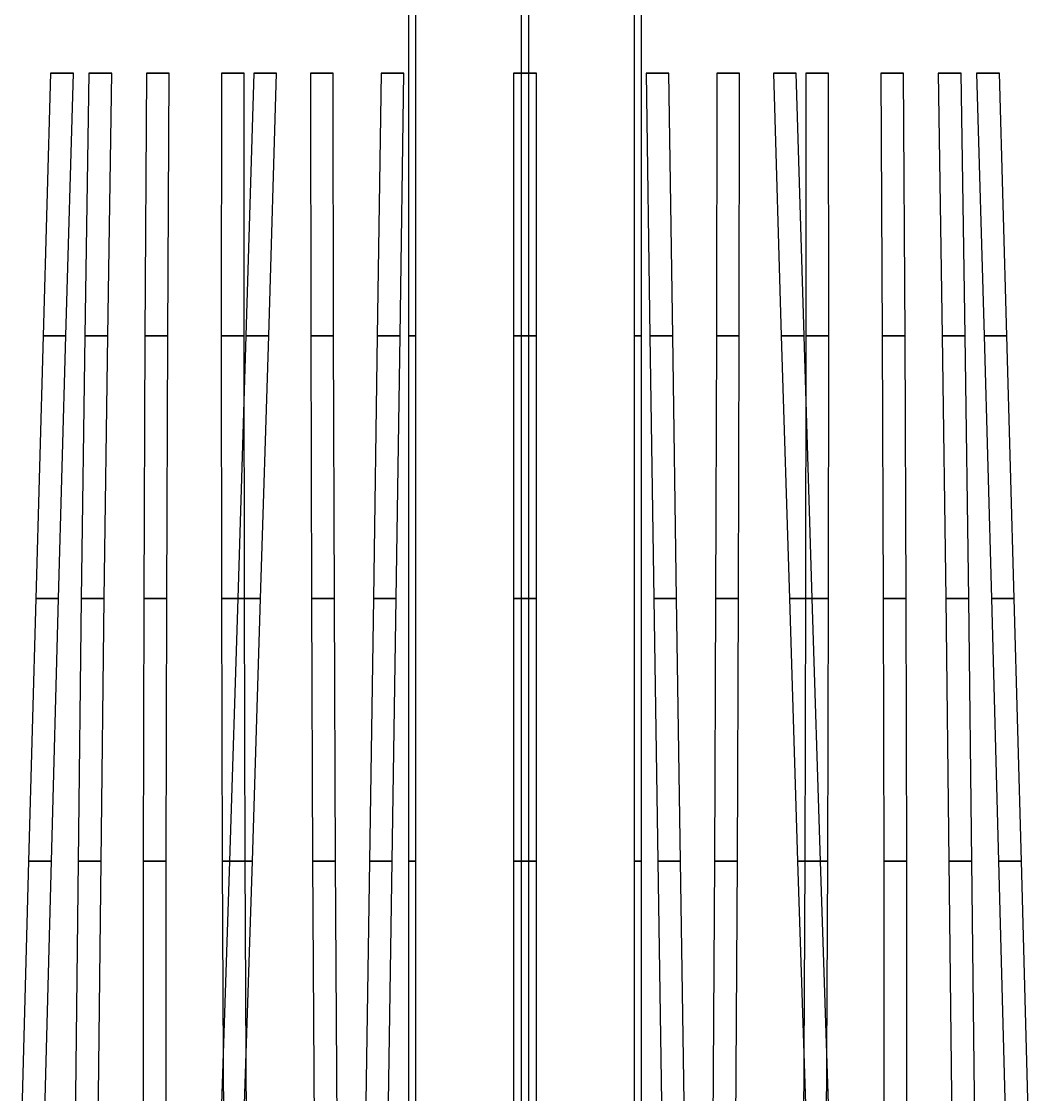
# Model space of a CAD drawing. Header units: millimetres. Extents: x -35150 to 1012618, y -518 to 497000.
# Drawn here: x -23956 to 23956, y 88905 to 139955 of the extents above; entities that cross this region are included whole.
import ezdxf

# ---------------------------------------------------------------- set-up
doc = ezdxf.new("R2010")
doc.units = ezdxf.units.MM
doc.layers.add('D-STR-STRC', color=7, linetype='Continuous', lineweight=25)

msp = doc.modelspace()

# ---------------------------------------------------------------- linework, layer by layer
at = {"layer": 'D-STR-STRC'}
for points in [[(-5547.2, 125000), (-5191.6, 125000), (-5191.6, 150000), (-5547.2, 150000)], [(-5547.2, 125000), (-5191.6, 125000), (-5191.6, 150000), (-5547.2, 150000)], [(-177.8, 125000), (177.8, 125000), (177.8, 150000), (-177.8, 150000)], [(-177.8, 125000), (177.8, 125000), (177.8, 150000), (-177.8, 150000)], [(5191.6, 125000), (5547.2, 125000), (5547.2, 150000), (5191.6, 150000)], [(5191.6, 125000), (5547.2, 125000), (5547.2, 150000), (5191.6, 150000)], [(-22928.3, 125000), (-21842.4, 125000), (-21484.9, 137500), (-22568.5, 137500)], [(-21484.9, 137500), (-21503.4, 137500), (-21557.5, 137500), (-21643.6, 137500), (-21755.8, 137500), (-21886.5, 137500), (-22026.7, 137500), (-22166.9, 137500), (-22297.6, 137500), (-22409.8, 137500), (-22495.9, 137500), (-22550, 137500), (-22568.5, 137500), (-22550, 137500), (-22495.9, 137500), (-22409.8, 137500), (-22297.6, 137500), (-22166.9, 137500), (-22026.7, 137500), (-21886.5, 137500), (-21755.8, 137500), (-21643.6, 137500), (-21557.5, 137500), (-21503.4, 137500)], [(-21516.8, 137500), (-21534.1, 137500), (-21585.1, 137500), (-21666.1, 137500), (-21771.7, 137500), (-21894.7, 137500), (-22026.7, 137500), (-22158.7, 137500), (-22281.6, 137500), (-22387.3, 137500), (-22468.3, 137500), (-22519.2, 137500), (-22536.6, 137500), (-22519.2, 137500), (-22468.3, 137500), (-22387.3, 137500), (-22281.6, 137500), (-22158.7, 137500), (-22026.7, 137500), (-21894.7, 137500), (-21771.7, 137500), (-21666.1, 137500), (-21585.1, 137500), (-21534.1, 137500)], [(-20936.5, 125000), (-19850.6, 125000), (-19661.8, 137500), (-20745.4, 137500)], [(-19661.8, 137500), (-19680.3, 137500), (-19734.4, 137500), (-19820.5, 137500), (-19932.7, 137500), (-20063.4, 137500), (-20203.6, 137500), (-20343.8, 137500), (-20474.5, 137500), (-20586.7, 137500), (-20672.8, 137500), (-20726.9, 137500), (-20745.4, 137500), (-20726.9, 137500), (-20672.8, 137500), (-20586.7, 137500), (-20474.5, 137500), (-20343.8, 137500), (-20203.6, 137500), (-20063.4, 137500), (-19932.7, 137500), (-19820.5, 137500), (-19734.4, 137500), (-19680.3, 137500)], [(-19693.6, 137500), (-19711, 137500), (-19762, 137500), (-19843, 137500), (-19948.6, 137500), (-20071.6, 137500), (-20203.6, 137500), (-20335.6, 137500), (-20458.5, 137500), (-20564.1, 137500), (-20645.2, 137500), (-20696.1, 137500), (-20713.5, 137500), (-20696.1, 137500), (-20645.2, 137500), (-20564.1, 137500), (-20458.5, 137500), (-20335.6, 137500), (-20203.6, 137500), (-20071.6, 137500), (-19948.6, 137500), (-19843, 137500), (-19762, 137500), (-19711, 137500)], [(-18081.3, 125000), (-16995.4, 125000), (-16921.2, 137500), (-18004.8, 137500)], [(-16921.2, 137500), (-16939.7, 137500), (-16993.8, 137500), (-17079.9, 137500), (-17192.1, 137500), (-17322.8, 137500), (-17463, 137500), (-17603.2, 137500), (-17733.9, 137500), (-17846.1, 137500), (-17932.2, 137500), (-17986.3, 137500), (-18004.8, 137500), (-17986.3, 137500), (-17932.2, 137500), (-17846.1, 137500), (-17733.9, 137500), (-17603.2, 137500), (-17463, 137500), (-17322.8, 137500), (-17192.1, 137500), (-17079.9, 137500), (-16993.8, 137500), (-16939.7, 137500)], [(-16953.1, 137500), (-16970.5, 137500), (-17021.4, 137500), (-17102.4, 137500), (-17208.1, 137500), (-17331, 137500), (-17463, 137500), (-17595, 137500), (-17718, 137500), (-17823.6, 137500), (-17904.6, 137500), (-17955.6, 137500), (-17972.9, 137500), (-17955.6, 137500), (-17904.6, 137500), (-17823.6, 137500), (-17718, 137500), (-17595, 137500), (-17463, 137500), (-17331, 137500), (-17208.1, 137500), (-17102.4, 137500), (-17021.4, 137500), (-16970.5, 137500)], [(-14452.1, 125000), (-13366.2, 125000), (-13358.1, 137500), (-14441.7, 137500)], [(-13358.1, 137500), (-13376.6, 137500), (-13430.7, 137500), (-13516.8, 137500), (-13629, 137500), (-13759.7, 137500), (-13899.9, 137500), (-14040.1, 137500), (-14170.8, 137500), (-14283, 137500), (-14369.1, 137500), (-14423.2, 137500), (-14441.7, 137500), (-14423.2, 137500), (-14369.1, 137500), (-14283, 137500), (-14170.8, 137500), (-14040.1, 137500), (-13899.9, 137500), (-13759.7, 137500), (-13629, 137500), (-13516.8, 137500), (-13430.7, 137500), (-13376.6, 137500)], [(-13390, 137500), (-13407.3, 137500), (-13458.3, 137500), (-13539.3, 137500), (-13644.9, 137500), (-13767.9, 137500), (-13899.9, 137500), (-14031.9, 137500), (-14154.9, 137500), (-14260.5, 137500), (-14341.5, 137500), (-14392.4, 137500), (-14409.8, 137500), (-14392.4, 137500), (-14341.5, 137500), (-14260.5, 137500), (-14154.9, 137500), (-14031.9, 137500), (-13899.9, 137500), (-13767.9, 137500), (-13644.9, 137500), (-13539.3, 137500), (-13458.3, 137500), (-13407.3, 137500)], [(-13280.5, 125000), (-12194.6, 125000), (-11819.8, 137500), (-12903.3, 137500)], [(-11819.8, 137500), (-11838.2, 137500), (-11892.3, 137500), (-11978.4, 137500), (-12090.6, 137500), (-12221.3, 137500), (-12361.5, 137500), (-12501.8, 137500), (-12632.4, 137500), (-12744.6, 137500), (-12830.7, 137500), (-12884.9, 137500), (-12903.3, 137500), (-12884.9, 137500), (-12830.7, 137500), (-12744.6, 137500), (-12632.4, 137500), (-12501.8, 137500), (-12361.5, 137500), (-12221.3, 137500), (-12090.6, 137500), (-11978.4, 137500), (-11892.3, 137500), (-11838.2, 137500)], [(-11851.6, 137500), (-11869, 137500), (-11919.9, 137500), (-12001, 137500), (-12106.6, 137500), (-12229.6, 137500), (-12361.5, 137500), (-12493.5, 137500), (-12616.5, 137500), (-12722.1, 137500), (-12803.1, 137500), (-12854.1, 137500), (-12871.5, 137500), (-12854.1, 137500), (-12803.1, 137500), (-12722.1, 137500), (-12616.5, 137500), (-12493.5, 137500), (-12361.5, 137500), (-12229.6, 137500), (-12106.6, 137500), (-12001, 137500), (-11919.9, 137500), (-11869, 137500)], [(-10206.9, 137500), (-10190.8, 125000), (-9104.8, 125000), (-9123.4, 137500)], [(-9123.4, 137500), (-9141.8, 137500), (-9195.9, 137500), (-9282, 137500), (-9394.3, 137500), (-9524.9, 137500), (-9665.1, 137500), (-9805.4, 137500), (-9936, 137500), (-10048.2, 137500), (-10134.3, 137500), (-10188.5, 137500), (-10206.9, 137500), (-10188.5, 137500), (-10134.3, 137500), (-10048.2, 137500), (-9936, 137500), (-9805.4, 137500), (-9665.1, 137500), (-9524.9, 137500), (-9394.3, 137500), (-9282, 137500), (-9195.9, 137500), (-9141.8, 137500)], [(-9155.2, 137500), (-9172.6, 137500), (-9223.5, 137500), (-9304.6, 137500), (-9410.2, 137500), (-9533.2, 137500), (-9665.1, 137500), (-9797.1, 137500), (-9920.1, 137500), (-10025.7, 137500), (-10106.8, 137500), (-10157.7, 137500), (-10175.1, 137500), (-10157.7, 137500), (-10106.8, 137500), (-10025.7, 137500), (-9920.1, 137500), (-9797.1, 137500), (-9665.1, 137500), (-9533.2, 137500), (-9410.2, 137500), (-9304.6, 137500), (-9223.5, 137500), (-9172.6, 137500)], [(-7027.4, 125000), (-5941.5, 125000), (-5761.9, 137500), (-6845.5, 137500)], [(-5761.9, 137500), (-5780.4, 137500), (-5834.5, 137500), (-5920.6, 137500), (-6032.8, 137500), (-6163.5, 137500), (-6303.7, 137500), (-6443.9, 137500), (-6574.6, 137500), (-6686.8, 137500), (-6772.9, 137500), (-6827, 137500), (-6845.5, 137500), (-6827, 137500), (-6772.9, 137500), (-6686.8, 137500), (-6574.6, 137500), (-6443.9, 137500), (-6303.7, 137500), (-6163.5, 137500), (-6032.8, 137500), (-5920.6, 137500), (-5834.5, 137500), (-5780.4, 137500)], [(-5793.8, 137500), (-5811.1, 137500), (-5862.1, 137500), (-5943.1, 137500), (-6048.7, 137500), (-6171.7, 137500), (-6303.7, 137500), (-6435.7, 137500), (-6558.6, 137500), (-6664.3, 137500), (-6745.3, 137500), (-6796.2, 137500), (-6813.6, 137500), (-6796.2, 137500), (-6745.3, 137500), (-6664.3, 137500), (-6558.6, 137500), (-6435.7, 137500), (-6303.7, 137500), (-6171.7, 137500), (-6048.7, 137500), (-5943.1, 137500), (-5862.1, 137500), (-5811.1, 137500)], [(-543, 125000), (543, 125000), (541.8, 137500), (-541.8, 137500)], [(541.8, 137500), (523.3, 137500), (469.2, 137500), (383.1, 137500), (270.9, 137500), (140.2, 137500), (0, 137500), (-140.2, 137500), (-270.9, 137500), (-383.1, 137500), (-469.2, 137500), (-523.3, 137500), (-541.8, 137500), (-523.3, 137500), (-469.2, 137500), (-383.1, 137500), (-270.9, 137500), (-140.2, 137500), (0, 137500), (140.2, 137500), (270.9, 137500), (383.1, 137500), (469.2, 137500), (523.3, 137500)], [(509.9, 137500), (492.6, 137500), (441.6, 137500), (360.6, 137500), (255, 137500), (132, 137500), (0, 137500), (-132, 137500), (-255, 137500), (-360.6, 137500), (-441.6, 137500), (-492.6, 137500), (-509.9, 137500), (-492.6, 137500), (-441.6, 137500), (-360.6, 137500), (-255, 137500), (-132, 137500), (0, 137500), (132, 137500), (255, 137500), (360.6, 137500), (441.6, 137500), (492.6, 137500)], [(5761.9, 137500), (5941.5, 125000), (7027.4, 125000), (6845.5, 137500)], [(6845.5, 137500), (6827, 137500), (6772.9, 137500), (6686.8, 137500), (6574.6, 137500), (6443.9, 137500), (6303.7, 137500), (6163.5, 137500), (6032.8, 137500), (5920.6, 137500), (5834.5, 137500), (5780.4, 137500), (5761.9, 137500), (5780.4, 137500), (5834.5, 137500), (5920.6, 137500), (6032.8, 137500), (6163.5, 137500), (6303.7, 137500), (6443.9, 137500), (6574.6, 137500), (6686.8, 137500), (6772.9, 137500), (6827, 137500)], [(6813.6, 137500), (6796.2, 137500), (6745.3, 137500), (6664.3, 137500), (6558.6, 137500), (6435.7, 137500), (6303.7, 137500), (6171.7, 137500), (6048.7, 137500), (5943.1, 137500), (5862.1, 137500), (5811.1, 137500), (5793.8, 137500), (5811.1, 137500), (5862.1, 137500), (5943.1, 137500), (6048.7, 137500), (6171.7, 137500), (6303.7, 137500), (6435.7, 137500), (6558.6, 137500), (6664.3, 137500), (6745.3, 137500), (6796.2, 137500)], [(9104.8, 125000), (10190.8, 125000), (10206.9, 137500), (9123.4, 137500)], [(10206.9, 137500), (10188.5, 137500), (10134.3, 137500), (10048.2, 137500), (9936, 137500), (9805.4, 137500), (9665.1, 137500), (9524.9, 137500), (9394.3, 137500), (9282, 137500), (9195.9, 137500), (9141.8, 137500), (9123.4, 137500), (9141.8, 137500), (9195.9, 137500), (9282, 137500), (9394.3, 137500), (9524.9, 137500), (9665.1, 137500), (9805.4, 137500), (9936, 137500), (10048.2, 137500), (10134.3, 137500), (10188.5, 137500)], [(10175.1, 137500), (10157.7, 137500), (10106.8, 137500), (10025.7, 137500), (9920.1, 137500), (9797.1, 137500), (9665.1, 137500), (9533.2, 137500), (9410.2, 137500), (9304.6, 137500), (9223.5, 137500), (9172.6, 137500), (9155.2, 137500), (9172.6, 137500), (9223.5, 137500), (9304.6, 137500), (9410.2, 137500), (9533.2, 137500), (9665.1, 137500), (9797.1, 137500), (9920.1, 137500), (10025.7, 137500), (10106.8, 137500), (10157.7, 137500)], [(11819.8, 137500), (12194.6, 125000), (13280.5, 125000), (12903.3, 137500)], [(12903.3, 137500), (12884.9, 137500), (12830.7, 137500), (12744.6, 137500), (12632.4, 137500), (12501.8, 137500), (12361.5, 137500), (12221.3, 137500), (12090.6, 137500), (11978.4, 137500), (11892.3, 137500), (11838.2, 137500), (11819.8, 137500), (11838.2, 137500), (11892.3, 137500), (11978.4, 137500), (12090.6, 137500), (12221.3, 137500), (12361.5, 137500), (12501.8, 137500), (12632.4, 137500), (12744.6, 137500), (12830.7, 137500), (12884.9, 137500)], [(12871.5, 137500), (12854.1, 137500), (12803.1, 137500), (12722.1, 137500), (12616.5, 137500), (12493.5, 137500), (12361.5, 137500), (12229.6, 137500), (12106.6, 137500), (12001, 137500), (11919.9, 137500), (11869, 137500), (11851.6, 137500), (11869, 137500), (11919.9, 137500), (12001, 137500), (12106.6, 137500), (12229.6, 137500), (12361.5, 137500), (12493.5, 137500), (12616.5, 137500), (12722.1, 137500), (12803.1, 137500), (12854.1, 137500)], [(13358.1, 137500), (13366.2, 125000), (14452.1, 125000), (14441.7, 137500)], [(14441.7, 137500), (14423.2, 137500), (14369.1, 137500), (14283, 137500), (14170.8, 137500), (14040.1, 137500), (13899.9, 137500), (13759.7, 137500), (13629, 137500), (13516.8, 137500), (13430.7, 137500), (13376.6, 137500), (13358.1, 137500), (13376.6, 137500), (13430.7, 137500), (13516.8, 137500), (13629, 137500), (13759.7, 137500), (13899.9, 137500), (14040.1, 137500), (14170.8, 137500), (14283, 137500), (14369.1, 137500), (14423.2, 137500)], [(14409.8, 137500), (14392.4, 137500), (14341.5, 137500), (14260.5, 137500), (14154.9, 137500), (14031.9, 137500), (13899.9, 137500), (13767.9, 137500), (13644.9, 137500), (13539.3, 137500), (13458.3, 137500), (13407.3, 137500), (13390, 137500), (13407.3, 137500), (13458.3, 137500), (13539.3, 137500), (13644.9, 137500), (13767.9, 137500), (13899.9, 137500), (14031.9, 137500), (14154.9, 137500), (14260.5, 137500), (14341.5, 137500), (14392.4, 137500)], [(16921.2, 137500), (16995.4, 125000), (18081.3, 125000), (18004.8, 137500)], [(18004.8, 137500), (17986.3, 137500), (17932.2, 137500), (17846.1, 137500), (17733.9, 137500), (17603.2, 137500), (17463, 137500), (17322.8, 137500), (17192.1, 137500), (17079.9, 137500), (16993.8, 137500), (16939.7, 137500), (16921.2, 137500), (16939.7, 137500), (16993.8, 137500), (17079.9, 137500), (17192.1, 137500), (17322.8, 137500), (17463, 137500), (17603.2, 137500), (17733.9, 137500), (17846.1, 137500), (17932.2, 137500), (17986.3, 137500)], [(17972.9, 137500), (17955.6, 137500), (17904.6, 137500), (17823.6, 137500), (17718, 137500), (17595, 137500), (17463, 137500), (17331, 137500), (17208.1, 137500), (17102.4, 137500), (17021.4, 137500), (16970.5, 137500), (16953.1, 137500), (16970.5, 137500), (17021.4, 137500), (17102.4, 137500), (17208.1, 137500), (17331, 137500), (17463, 137500), (17595, 137500), (17718, 137500), (17823.6, 137500), (17904.6, 137500), (17955.6, 137500)], [(19661.8, 137500), (19850.6, 125000), (20936.5, 125000), (20745.4, 137500)], [(20745.4, 137500), (20726.9, 137500), (20672.8, 137500), (20586.7, 137500), (20474.5, 137500), (20343.8, 137500), (20203.6, 137500), (20063.4, 137500), (19932.7, 137500), (19820.5, 137500), (19734.4, 137500), (19680.3, 137500), (19661.8, 137500), (19680.3, 137500), (19734.4, 137500), (19820.5, 137500), (19932.7, 137500), (20063.4, 137500), (20203.6, 137500), (20343.8, 137500), (20474.5, 137500), (20586.7, 137500), (20672.8, 137500), (20726.9, 137500)], [(20713.5, 137500), (20696.1, 137500), (20645.2, 137500), (20564.1, 137500), (20458.5, 137500), (20335.6, 137500), (20203.6, 137500), (20071.6, 137500), (19948.6, 137500), (19843, 137500), (19762, 137500), (19711, 137500), (19693.6, 137500), (19711, 137500), (19762, 137500), (19843, 137500), (19948.6, 137500), (20071.6, 137500), (20203.6, 137500), (20335.6, 137500), (20458.5, 137500), (20564.1, 137500), (20645.2, 137500), (20696.1, 137500)], [(21484.9, 137500), (21842.4, 125000), (22928.3, 125000), (22568.5, 137500)], [(22568.5, 137500), (22550, 137500), (22495.9, 137500), (22409.8, 137500), (22297.6, 137500), (22166.9, 137500), (22026.7, 137500), (21886.5, 137500), (21755.8, 137500), (21643.6, 137500), (21557.5, 137500), (21503.4, 137500), (21484.9, 137500), (21503.4, 137500), (21557.5, 137500), (21643.6, 137500), (21755.8, 137500), (21886.5, 137500), (22026.7, 137500), (22166.9, 137500), (22297.6, 137500), (22409.8, 137500), (22495.9, 137500), (22550, 137500)], [(22536.6, 137500), (22519.2, 137500), (22468.3, 137500), (22387.3, 137500), (22281.6, 137500), (22158.7, 137500), (22026.7, 137500), (21894.7, 137500), (21771.7, 137500), (21666.1, 137500), (21585.1, 137500), (21534.1, 137500), (21516.8, 137500), (21534.1, 137500), (21585.1, 137500), (21666.1, 137500), (21771.7, 137500), (21894.7, 137500), (22026.7, 137500), (22158.7, 137500), (22281.6, 137500), (22387.3, 137500), (22468.3, 137500), (22519.2, 137500)], [(-23279.6, 112500), (-22191.3, 112500), (-21842.4, 125000), (-22928.3, 125000)], [(-21842.4, 125000), (-21860.9, 125000), (-21915.1, 125000), (-22001.4, 125000), (-22113.9, 125000), (-22244.8, 125000), (-22385.4, 125000), (-22525.9, 125000), (-22656.8, 125000), (-22769.3, 125000), (-22855.6, 125000), (-22909.8, 125000), (-22928.3, 125000), (-22909.8, 125000), (-22855.6, 125000), (-22769.3, 125000), (-22656.8, 125000), (-22525.9, 125000), (-22385.4, 125000), (-22244.8, 125000), (-22113.9, 125000), (-22001.4, 125000), (-21915.1, 125000), (-21860.9, 125000)], [(-21108.7, 112500), (-20020.4, 112500), (-19850.6, 125000), (-20936.5, 125000)], [(-19850.6, 125000), (-19869.1, 125000), (-19923.4, 125000), (-20009.6, 125000), (-20122.1, 125000), (-20253, 125000), (-20393.6, 125000), (-20534.1, 125000), (-20665, 125000), (-20777.5, 125000), (-20863.8, 125000), (-20918, 125000), (-20936.5, 125000), (-20918, 125000), (-20863.8, 125000), (-20777.5, 125000), (-20665, 125000), (-20534.1, 125000), (-20393.6, 125000), (-20253, 125000), (-20122.1, 125000), (-20009.6, 125000), (-19923.4, 125000), (-19869.1, 125000)], [(-18134.4, 112500), (-17046.1, 112500), (-16995.4, 125000), (-18081.3, 125000)], [(-16995.4, 125000), (-17013.9, 125000), (-17068.2, 125000), (-17154.5, 125000), (-17266.9, 125000), (-17397.9, 125000), (-17538.4, 125000), (-17678.9, 125000), (-17809.9, 125000), (-17922.3, 125000), (-18008.6, 125000), (-18062.8, 125000), (-18081.3, 125000), (-18062.8, 125000), (-18008.6, 125000), (-17922.3, 125000), (-17809.9, 125000), (-17678.9, 125000), (-17538.4, 125000), (-17397.9, 125000), (-17266.9, 125000), (-17154.5, 125000), (-17068.2, 125000), (-17013.9, 125000)], [(-14452.1, 125000), (-14439.7, 112500), (-13351.5, 112500), (-13366.2, 125000)], [(-13366.2, 125000), (-13384.7, 125000), (-13438.9, 125000), (-13525.2, 125000), (-13637.6, 125000), (-13768.6, 125000), (-13909.1, 125000), (-14049.6, 125000), (-14180.6, 125000), (-14293, 125000), (-14379.3, 125000), (-14433.6, 125000), (-14452.1, 125000), (-14433.6, 125000), (-14379.3, 125000), (-14293, 125000), (-14180.6, 125000), (-14049.6, 125000), (-13909.1, 125000), (-13768.6, 125000), (-13637.6, 125000), (-13525.2, 125000), (-13438.9, 125000), (-13384.7, 125000)], [(-13666.8, 112500), (-12578.6, 112500), (-12194.6, 125000), (-13280.5, 125000)], [(-12194.6, 125000), (-12213.1, 125000), (-12267.3, 125000), (-12353.6, 125000), (-12466.1, 125000), (-12597, 125000), (-12737.6, 125000), (-12878.1, 125000), (-13009, 125000), (-13121.5, 125000), (-13207.8, 125000), (-13262, 125000), (-13280.5, 125000), (-13262, 125000), (-13207.8, 125000), (-13121.5, 125000), (-13009, 125000), (-12878.1, 125000), (-12737.6, 125000), (-12597, 125000), (-12466.1, 125000), (-12353.6, 125000), (-12267.3, 125000), (-12213.1, 125000)], [(-10190.8, 125000), (-10156.9, 112500), (-9068.6, 112500), (-9104.8, 125000)], [(-9104.8, 125000), (-9123.3, 125000), (-9177.6, 125000), (-9263.9, 125000), (-9376.3, 125000), (-9507.3, 125000), (-9647.8, 125000), (-9788.3, 125000), (-9919.3, 125000), (-10031.7, 125000), (-10118, 125000), (-10172.3, 125000), (-10190.8, 125000), (-10172.3, 125000), (-10118, 125000), (-10031.7, 125000), (-9919.3, 125000), (-9788.3, 125000), (-9647.8, 125000), (-9507.3, 125000), (-9376.3, 125000), (-9263.9, 125000), (-9177.6, 125000), (-9123.3, 125000)], [(-7213.1, 112500), (-6124.9, 112500), (-5941.5, 125000), (-7027.4, 125000)], [(-5941.5, 125000), (-5960, 125000), (-6014.2, 125000), (-6100.5, 125000), (-6213, 125000), (-6343.9, 125000), (-6484.5, 125000), (-6625, 125000), (-6755.9, 125000), (-6868.4, 125000), (-6954.7, 125000), (-7008.9, 125000), (-7027.4, 125000), (-7008.9, 125000), (-6954.7, 125000), (-6868.4, 125000), (-6755.9, 125000), (-6625, 125000), (-6484.5, 125000), (-6343.9, 125000), (-6213, 125000), (-6100.5, 125000), (-6014.2, 125000), (-5960, 125000)], [(-5547.2, 100000), (-5191.6, 100000), (-5191.6, 125000), (-5547.2, 125000)], [(-5191.6, 125000), (-5197.6, 125000), (-5215.4, 125000), (-5243.6, 125000), (-5280.5, 125000), (-5323.3, 125000), (-5369.4, 125000), (-5415.4, 125000), (-5458.3, 125000), (-5495.1, 125000), (-5523.3, 125000), (-5541.1, 125000), (-5547.2, 125000), (-5541.1, 125000), (-5523.3, 125000), (-5495.1, 125000), (-5458.3, 125000), (-5415.4, 125000), (-5369.4, 125000), (-5323.3, 125000), (-5280.5, 125000), (-5243.6, 125000), (-5215.4, 125000), (-5197.6, 125000)], [(-5547.2, 100000), (-5191.6, 100000), (-5191.6, 125000), (-5547.2, 125000)], [(-5191.6, 125000), (-5197.6, 125000), (-5215.4, 125000), (-5243.6, 125000), (-5280.5, 125000), (-5323.3, 125000), (-5369.4, 125000), (-5415.4, 125000), (-5458.3, 125000), (-5495.1, 125000), (-5523.3, 125000), (-5541.1, 125000), (-5547.2, 125000), (-5541.1, 125000), (-5523.3, 125000), (-5495.1, 125000), (-5458.3, 125000), (-5415.4, 125000), (-5369.4, 125000), (-5323.3, 125000), (-5280.5, 125000), (-5243.6, 125000), (-5215.4, 125000), (-5197.6, 125000)], [(-544.1, 112500), (544.1, 112500), (543, 125000), (-543, 125000)], [(543, 125000), (524.5, 125000), (470.2, 125000), (383.9, 125000), (271.5, 125000), (140.5, 125000), (0, 125000), (-140.5, 125000), (-271.5, 125000), (-383.9, 125000), (-470.2, 125000), (-524.5, 125000), (-543, 125000), (-524.5, 125000), (-470.2, 125000), (-383.9, 125000), (-271.5, 125000), (-140.5, 125000), (0, 125000), (140.5, 125000), (271.5, 125000), (383.9, 125000), (470.2, 125000), (524.5, 125000)], [(-177.8, 100000), (177.8, 100000), (177.8, 125000), (-177.8, 125000)], [(177.8, 125000), (171.7, 125000), (154, 125000), (125.7, 125000), (88.9, 125000), (46, 125000), (0, 125000), (-46, 125000), (-88.9, 125000), (-125.7, 125000), (-154, 125000), (-171.7, 125000), (-177.8, 125000), (-171.7, 125000), (-154, 125000), (-125.7, 125000), (-88.9, 125000), (-46, 125000), (0, 125000), (46, 125000), (88.9, 125000), (125.7, 125000), (154, 125000), (171.7, 125000)], [(-177.8, 100000), (177.8, 100000), (177.8, 125000), (-177.8, 125000)], [(177.8, 125000), (171.7, 125000), (154, 125000), (125.7, 125000), (88.9, 125000), (46, 125000), (0, 125000), (-46, 125000), (-88.9, 125000), (-125.7, 125000), (-154, 125000), (-171.7, 125000), (-177.8, 125000), (-171.7, 125000), (-154, 125000), (-125.7, 125000), (-88.9, 125000), (-46, 125000), (0, 125000), (46, 125000), (88.9, 125000), (125.7, 125000), (154, 125000), (171.7, 125000)], [(5191.6, 100000), (5547.2, 100000), (5547.2, 125000), (5191.6, 125000)], [(5547.2, 125000), (5541.1, 125000), (5523.3, 125000), (5495.1, 125000), (5458.3, 125000), (5415.4, 125000), (5369.4, 125000), (5323.3, 125000), (5280.5, 125000), (5243.6, 125000), (5215.4, 125000), (5197.6, 125000), (5191.6, 125000), (5197.6, 125000), (5215.4, 125000), (5243.6, 125000), (5280.5, 125000), (5323.3, 125000), (5369.4, 125000), (5415.4, 125000), (5458.3, 125000), (5495.1, 125000), (5523.3, 125000), (5541.1, 125000)], [(5191.6, 100000), (5547.2, 100000), (5547.2, 125000), (5191.6, 125000)], [(5547.2, 125000), (5541.1, 125000), (5523.3, 125000), (5495.1, 125000), (5458.3, 125000), (5415.4, 125000), (5369.4, 125000), (5323.3, 125000), (5280.5, 125000), (5243.6, 125000), (5215.4, 125000), (5197.6, 125000), (5191.6, 125000), (5197.6, 125000), (5215.4, 125000), (5243.6, 125000), (5280.5, 125000), (5323.3, 125000), (5369.4, 125000), (5415.4, 125000), (5458.3, 125000), (5495.1, 125000), (5523.3, 125000), (5541.1, 125000)], [(5941.5, 125000), (6124.9, 112500), (7213.1, 112500), (7027.4, 125000)], [(7027.4, 125000), (7008.9, 125000), (6954.7, 125000), (6868.4, 125000), (6755.9, 125000), (6625, 125000), (6484.5, 125000), (6343.9, 125000), (6213, 125000), (6100.5, 125000), (6014.2, 125000), (5960, 125000), (5941.5, 125000), (5960, 125000), (6014.2, 125000), (6100.5, 125000), (6213, 125000), (6343.9, 125000), (6484.5, 125000), (6625, 125000), (6755.9, 125000), (6868.4, 125000), (6954.7, 125000), (7008.9, 125000)], [(9068.6, 112500), (10156.9, 112500), (10190.8, 125000), (9104.8, 125000)], [(10190.8, 125000), (10172.3, 125000), (10118, 125000), (10031.7, 125000), (9919.3, 125000), (9788.3, 125000), (9647.8, 125000), (9507.3, 125000), (9376.3, 125000), (9263.9, 125000), (9177.6, 125000), (9123.3, 125000), (9104.8, 125000), (9123.3, 125000), (9177.6, 125000), (9263.9, 125000), (9376.3, 125000), (9507.3, 125000), (9647.8, 125000), (9788.3, 125000), (9919.3, 125000), (10031.7, 125000), (10118, 125000), (10172.3, 125000)], [(12194.6, 125000), (12578.6, 112500), (13666.8, 112500), (13280.5, 125000)], [(13280.5, 125000), (13262, 125000), (13207.8, 125000), (13121.5, 125000), (13009, 125000), (12878.1, 125000), (12737.6, 125000), (12597, 125000), (12466.1, 125000), (12353.6, 125000), (12267.3, 125000), (12213.1, 125000), (12194.6, 125000), (12213.1, 125000), (12267.3, 125000), (12353.6, 125000), (12466.1, 125000), (12597, 125000), (12737.6, 125000), (12878.1, 125000), (13009, 125000), (13121.5, 125000), (13207.8, 125000), (13262, 125000)], [(13351.5, 112500), (14439.7, 112500), (14452.1, 125000), (13366.2, 125000)], [(14452.1, 125000), (14433.6, 125000), (14379.3, 125000), (14293, 125000), (14180.6, 125000), (14049.6, 125000), (13909.1, 125000), (13768.6, 125000), (13637.6, 125000), (13525.2, 125000), (13438.9, 125000), (13384.7, 125000), (13366.2, 125000), (13384.7, 125000), (13438.9, 125000), (13525.2, 125000), (13637.6, 125000), (13768.6, 125000), (13909.1, 125000), (14049.6, 125000), (14180.6, 125000), (14293, 125000), (14379.3, 125000), (14433.6, 125000)], [(16995.4, 125000), (17046.1, 112500), (18134.4, 112500), (18081.3, 125000)], [(18081.3, 125000), (18062.8, 125000), (18008.6, 125000), (17922.3, 125000), (17809.9, 125000), (17678.9, 125000), (17538.4, 125000), (17397.9, 125000), (17266.9, 125000), (17154.5, 125000), (17068.2, 125000), (17013.9, 125000), (16995.4, 125000), (17013.9, 125000), (17068.2, 125000), (17154.5, 125000), (17266.9, 125000), (17397.9, 125000), (17538.4, 125000), (17678.9, 125000), (17809.9, 125000), (17922.3, 125000), (18008.6, 125000), (18062.8, 125000)], [(19850.6, 125000), (20020.4, 112500), (21108.7, 112500), (20936.5, 125000)], [(20936.5, 125000), (20918, 125000), (20863.8, 125000), (20777.5, 125000), (20665, 125000), (20534.1, 125000), (20393.6, 125000), (20253, 125000), (20122.1, 125000), (20009.6, 125000), (19923.4, 125000), (19869.1, 125000), (19850.6, 125000), (19869.1, 125000), (19923.4, 125000), (20009.6, 125000), (20122.1, 125000), (20253, 125000), (20393.6, 125000), (20534.1, 125000), (20665, 125000), (20777.5, 125000), (20863.8, 125000), (20918, 125000)], [(21842.4, 125000), (22191.3, 112500), (23279.6, 112500), (22928.3, 125000)], [(22928.3, 125000), (22909.8, 125000), (22855.6, 125000), (22769.3, 125000), (22656.8, 125000), (22525.9, 125000), (22385.4, 125000), (22244.8, 125000), (22113.9, 125000), (22001.4, 125000), (21915.1, 125000), (21860.9, 125000), (21842.4, 125000), (21860.9, 125000), (21915.1, 125000), (22001.4, 125000), (22113.9, 125000), (22244.8, 125000), (22385.4, 125000), (22525.9, 125000), (22656.8, 125000), (22769.3, 125000), (22855.6, 125000), (22909.8, 125000)], [(-23622.2, 100000), (-22531.6, 100000), (-22191.3, 112500), (-23279.6, 112500)], [(-22191.3, 112500), (-22209.8, 112500), (-22264.2, 112500), (-22350.7, 112500), (-22463.4, 112500), (-22594.6, 112500), (-22735.4, 112500), (-22876.3, 112500), (-23007.5, 112500), (-23120.2, 112500), (-23206.7, 112500), (-23261, 112500), (-23279.6, 112500), (-23261, 112500), (-23206.7, 112500), (-23120.2, 112500), (-23007.5, 112500), (-22876.3, 112500), (-22735.4, 112500), (-22594.6, 112500), (-22463.4, 112500), (-22350.7, 112500), (-22264.2, 112500), (-22209.8, 112500)], [(-21261.9, 100000), (-20171.3, 100000), (-20020.4, 112500), (-21108.7, 112500)], [(-20020.4, 112500), (-20039, 112500), (-20093.3, 112500), (-20179.8, 112500), (-20292.5, 112500), (-20423.7, 112500), (-20564.6, 112500), (-20705.4, 112500), (-20836.6, 112500), (-20949.3, 112500), (-21035.8, 112500), (-21090.2, 112500), (-21108.7, 112500), (-21090.2, 112500), (-21035.8, 112500), (-20949.3, 112500), (-20836.6, 112500), (-20705.4, 112500), (-20564.6, 112500), (-20423.7, 112500), (-20292.5, 112500), (-20179.8, 112500), (-20093.3, 112500), (-20039, 112500)], [(-18163.9, 100000), (-17073.3, 100000), (-17046.1, 112500), (-18134.4, 112500)], [(-17046.1, 112500), (-17064.7, 112500), (-17119, 112500), (-17205.5, 112500), (-17318.2, 112500), (-17449.4, 112500), (-17590.3, 112500), (-17731.1, 112500), (-17862.3, 112500), (-17975, 112500), (-18061.5, 112500), (-18115.8, 112500), (-18134.4, 112500), (-18115.8, 112500), (-18061.5, 112500), (-17975, 112500), (-17862.3, 112500), (-17731.1, 112500), (-17590.3, 112500), (-17449.4, 112500), (-17318.2, 112500), (-17205.5, 112500), (-17119, 112500), (-17064.7, 112500)], [(-14439.7, 112500), (-14404.6, 100000), (-13314, 100000), (-13351.5, 112500)], [(-13351.5, 112500), (-13370, 112500), (-13424.4, 112500), (-13510.8, 112500), (-13623.5, 112500), (-13754.8, 112500), (-13895.6, 112500), (-14036.4, 112500), (-14167.6, 112500), (-14280.3, 112500), (-14366.8, 112500), (-14421.2, 112500), (-14439.7, 112500), (-14421.2, 112500), (-14366.8, 112500), (-14280.3, 112500), (-14167.6, 112500), (-14036.4, 112500), (-13895.6, 112500), (-13754.8, 112500), (-13623.5, 112500), (-13510.8, 112500), (-13424.4, 112500), (-13370, 112500)], [(-14062.2, 100000), (-12971.6, 100000), (-12578.6, 112500), (-13666.8, 112500)], [(-12578.6, 112500), (-12597.1, 112500), (-12651.5, 112500), (-12737.9, 112500), (-12850.6, 112500), (-12981.9, 112500), (-13122.7, 112500), (-13263.5, 112500), (-13394.7, 112500), (-13507.4, 112500), (-13593.9, 112500), (-13648.3, 112500), (-13666.8, 112500), (-13648.3, 112500), (-13593.9, 112500), (-13507.4, 112500), (-13394.7, 112500), (-13263.5, 112500), (-13122.7, 112500), (-12981.9, 112500), (-12850.6, 112500), (-12737.9, 112500), (-12651.5, 112500), (-12597.1, 112500)], [(-10156.9, 112500), (-10105.3, 100000), (-9014.7, 100000), (-9068.6, 112500)], [(-9068.6, 112500), (-9087.2, 112500), (-9141.5, 112500), (-9228, 112500), (-9340.7, 112500), (-9471.9, 112500), (-9612.7, 112500), (-9753.6, 112500), (-9884.8, 112500), (-9997.5, 112500), (-10084, 112500), (-10138.3, 112500), (-10156.9, 112500), (-10138.3, 112500), (-10084, 112500), (-9997.5, 112500), (-9884.8, 112500), (-9753.6, 112500), (-9612.7, 112500), (-9471.9, 112500), (-9340.7, 112500), (-9228, 112500), (-9141.5, 112500), (-9087.2, 112500)], [(-7402.6, 100000), (-6312, 100000), (-6124.9, 112500), (-7213.1, 112500)], [(-6124.9, 112500), (-6143.4, 112500), (-6197.8, 112500), (-6284.2, 112500), (-6396.9, 112500), (-6528.2, 112500), (-6669, 112500), (-6809.8, 112500), (-6941, 112500), (-7053.7, 112500), (-7140.2, 112500), (-7194.6, 112500), (-7213.1, 112500), (-7194.6, 112500), (-7140.2, 112500), (-7053.7, 112500), (-6941, 112500), (-6809.8, 112500), (-6669, 112500), (-6528.2, 112500), (-6396.9, 112500), (-6284.2, 112500), (-6197.8, 112500), (-6143.4, 112500)], [(-545.3, 100000), (545.3, 100000), (544.1, 112500), (-544.1, 112500)], [(544.1, 112500), (525.6, 112500), (471.2, 112500), (384.8, 112500), (272.1, 112500), (140.8, 112500), (0, 112500), (-140.8, 112500), (-272.1, 112500), (-384.8, 112500), (-471.2, 112500), (-525.6, 112500), (-544.1, 112500), (-525.6, 112500), (-471.2, 112500), (-384.8, 112500), (-272.1, 112500), (-140.8, 112500), (0, 112500), (140.8, 112500), (272.1, 112500), (384.8, 112500), (471.2, 112500), (525.6, 112500)], [(6124.9, 112500), (6312, 100000), (7402.6, 100000), (7213.1, 112500)], [(7213.1, 112500), (7194.6, 112500), (7140.2, 112500), (7053.7, 112500), (6941, 112500), (6809.8, 112500), (6669, 112500), (6528.2, 112500), (6396.9, 112500), (6284.2, 112500), (6197.8, 112500), (6143.4, 112500), (6124.9, 112500), (6143.4, 112500), (6197.8, 112500), (6284.2, 112500), (6396.9, 112500), (6528.2, 112500), (6669, 112500), (6809.8, 112500), (6941, 112500), (7053.7, 112500), (7140.2, 112500), (7194.6, 112500)], [(9014.7, 100000), (10105.3, 100000), (10156.9, 112500), (9068.6, 112500)], [(10156.9, 112500), (10138.3, 112500), (10084, 112500), (9997.5, 112500), (9884.8, 112500), (9753.6, 112500), (9612.7, 112500), (9471.9, 112500), (9340.7, 112500), (9228, 112500), (9141.5, 112500), (9087.2, 112500), (9068.6, 112500), (9087.2, 112500), (9141.5, 112500), (9228, 112500), (9340.7, 112500), (9471.9, 112500), (9612.7, 112500), (9753.6, 112500), (9884.8, 112500), (9997.5, 112500), (10084, 112500), (10138.3, 112500)], [(12578.6, 112500), (12971.6, 100000), (14062.2, 100000), (13666.8, 112500)], [(13666.8, 112500), (13648.3, 112500), (13593.9, 112500), (13507.4, 112500), (13394.7, 112500), (13263.5, 112500), (13122.7, 112500), (12981.9, 112500), (12850.6, 112500), (12737.9, 112500), (12651.5, 112500), (12597.1, 112500), (12578.6, 112500), (12597.1, 112500), (12651.5, 112500), (12737.9, 112500), (12850.6, 112500), (12981.9, 112500), (13122.7, 112500), (13263.5, 112500), (13394.7, 112500), (13507.4, 112500), (13593.9, 112500), (13648.3, 112500)], [(13314, 100000), (14404.6, 100000), (14439.7, 112500), (13351.5, 112500)], [(14439.7, 112500), (14421.2, 112500), (14366.8, 112500), (14280.3, 112500), (14167.6, 112500), (14036.4, 112500), (13895.6, 112500), (13754.8, 112500), (13623.5, 112500), (13510.8, 112500), (13424.4, 112500), (13370, 112500), (13351.5, 112500), (13370, 112500), (13424.4, 112500), (13510.8, 112500), (13623.5, 112500), (13754.8, 112500), (13895.6, 112500), (14036.4, 112500), (14167.6, 112500), (14280.3, 112500), (14366.8, 112500), (14421.2, 112500)], [(17046.1, 112500), (17073.3, 100000), (18163.9, 100000), (18134.4, 112500)], [(18134.4, 112500), (18115.8, 112500), (18061.5, 112500), (17975, 112500), (17862.3, 112500), (17731.1, 112500), (17590.3, 112500), (17449.4, 112500), (17318.2, 112500), (17205.5, 112500), (17119, 112500), (17064.7, 112500), (17046.1, 112500), (17064.7, 112500), (17119, 112500), (17205.5, 112500), (17318.2, 112500), (17449.4, 112500), (17590.3, 112500), (17731.1, 112500), (17862.3, 112500), (17975, 112500), (18061.5, 112500), (18115.8, 112500)], [(20020.4, 112500), (20171.3, 100000), (21261.9, 100000), (21108.7, 112500)], [(21108.7, 112500), (21090.2, 112500), (21035.8, 112500), (20949.3, 112500), (20836.6, 112500), (20705.4, 112500), (20564.6, 112500), (20423.7, 112500), (20292.5, 112500), (20179.8, 112500), (20093.3, 112500), (20039, 112500), (20020.4, 112500), (20039, 112500), (20093.3, 112500), (20179.8, 112500), (20292.5, 112500), (20423.7, 112500), (20564.6, 112500), (20705.4, 112500), (20836.6, 112500), (20949.3, 112500), (21035.8, 112500), (21090.2, 112500)], [(22191.3, 112500), (22531.6, 100000), (23622.2, 100000), (23279.6, 112500)], [(23279.6, 112500), (23261, 112500), (23206.7, 112500), (23120.2, 112500), (23007.5, 112500), (22876.3, 112500), (22735.4, 112500), (22594.6, 112500), (22463.4, 112500), (22350.7, 112500), (22264.2, 112500), (22209.8, 112500), (22191.3, 112500), (22209.8, 112500), (22264.2, 112500), (22350.7, 112500), (22463.4, 112500), (22594.6, 112500), (22735.4, 112500), (22876.3, 112500), (23007.5, 112500), (23120.2, 112500), (23206.7, 112500), (23261, 112500)], [(-23956.3, 87500), (-22863.3, 87500), (-22531.6, 100000), (-23622.2, 100000)], [(-22531.6, 100000), (-22550.2, 100000), (-22604.7, 100000), (-22691.3, 100000), (-22804.2, 100000), (-22935.8, 100000), (-23076.9, 100000), (-23218, 100000), (-23349.6, 100000), (-23462.5, 100000), (-23549.1, 100000), (-23603.6, 100000), (-23622.2, 100000), (-23603.6, 100000), (-23549.1, 100000), (-23462.5, 100000), (-23349.6, 100000), (-23218, 100000), (-23076.9, 100000), (-22935.8, 100000), (-22804.2, 100000), (-22691.3, 100000), (-22604.7, 100000), (-22550.2, 100000)], [(-21396.1, 87500), (-20303.2, 87500), (-20171.3, 100000), (-21261.9, 100000)], [(-20171.3, 100000), (-20189.9, 100000), (-20244.3, 100000), (-20331, 100000), (-20443.9, 100000), (-20575.5, 100000), (-20716.6, 100000), (-20857.7, 100000), (-20989.2, 100000), (-21102.2, 100000), (-21188.8, 100000), (-21243.3, 100000), (-21261.9, 100000), (-21243.3, 100000), (-21188.8, 100000), (-21102.2, 100000), (-20989.2, 100000), (-20857.7, 100000), (-20716.6, 100000), (-20575.5, 100000), (-20443.9, 100000), (-20331, 100000), (-20244.3, 100000), (-20189.9, 100000)], [(-18170, 87500), (-17077, 87500), (-17073.3, 100000), (-18163.9, 100000)], [(-17073.3, 100000), (-17091.9, 100000), (-17146.4, 100000), (-17233, 100000), (-17346, 100000), (-17477.5, 100000), (-17618.6, 100000), (-17759.8, 100000), (-17891.3, 100000), (-18004.2, 100000), (-18090.9, 100000), (-18145.4, 100000), (-18163.9, 100000), (-18145.4, 100000), (-18090.9, 100000), (-18004.2, 100000), (-17891.3, 100000), (-17759.8, 100000), (-17618.6, 100000), (-17477.5, 100000), (-17346, 100000), (-17233, 100000), (-17146.4, 100000), (-17091.9, 100000)], [(-14466.8, 87500), (-13373.8, 87500), (-12971.6, 100000), (-14062.2, 100000)], [(-14404.6, 100000), (-14346.8, 87500), (-13253.8, 87500), (-13314, 100000)], [(-13314, 100000), (-13332.6, 100000), (-13387.1, 100000), (-13473.7, 100000), (-13586.7, 100000), (-13718.2, 100000), (-13859.3, 100000), (-14000.4, 100000), (-14132, 100000), (-14244.9, 100000), (-14331.6, 100000), (-14386, 100000), (-14404.6, 100000), (-14386, 100000), (-14331.6, 100000), (-14244.9, 100000), (-14132, 100000), (-14000.4, 100000), (-13859.3, 100000), (-13718.2, 100000), (-13586.7, 100000), (-13473.7, 100000), (-13387.1, 100000), (-13332.6, 100000)], [(-12971.6, 100000), (-12990.2, 100000), (-13044.7, 100000), (-13131.3, 100000), (-13244.3, 100000), (-13375.8, 100000), (-13516.9, 100000), (-13658.1, 100000), (-13789.6, 100000), (-13902.5, 100000), (-13989.2, 100000), (-14043.6, 100000), (-14062.2, 100000), (-14043.6, 100000), (-13989.2, 100000), (-13902.5, 100000), (-13789.6, 100000), (-13658.1, 100000), (-13516.9, 100000), (-13375.8, 100000), (-13244.3, 100000), (-13131.3, 100000), (-13044.7, 100000), (-12990.2, 100000)], [(-10105.3, 100000), (-10036, 87500), (-8943, 87500), (-9014.7, 100000)], [(-9014.7, 100000), (-9033.3, 100000), (-9087.7, 100000), (-9174.4, 100000), (-9287.3, 100000), (-9418.8, 100000), (-9560, 100000), (-9701.1, 100000), (-9832.6, 100000), (-9945.6, 100000), (-10032.2, 100000), (-10086.7, 100000), (-10105.3, 100000), (-10086.7, 100000), (-10032.2, 100000), (-9945.6, 100000), (-9832.6, 100000), (-9701.1, 100000), (-9560, 100000), (-9418.8, 100000), (-9287.3, 100000), (-9174.4, 100000), (-9087.7, 100000), (-9033.3, 100000)], [(-7595.8, 87500), (-6502.9, 87500), (-6312, 100000), (-7402.6, 100000)], [(-6312, 100000), (-6330.6, 100000), (-6385, 100000), (-6471.7, 100000), (-6584.6, 100000), (-6716.2, 100000), (-6857.3, 100000), (-6998.4, 100000), (-7129.9, 100000), (-7242.9, 100000), (-7329.5, 100000), (-7384, 100000), (-7402.6, 100000), (-7384, 100000), (-7329.5, 100000), (-7242.9, 100000), (-7129.9, 100000), (-6998.4, 100000), (-6857.3, 100000), (-6716.2, 100000), (-6584.6, 100000), (-6471.7, 100000), (-6385, 100000), (-6330.6, 100000)], [(-5547.2, 75000), (-5191.6, 75000), (-5191.6, 100000), (-5547.2, 100000)], [(-5191.6, 100000), (-5197.6, 100000), (-5215.4, 100000), (-5243.6, 100000), (-5280.5, 100000), (-5323.3, 100000), (-5369.4, 100000), (-5415.4, 100000), (-5458.3, 100000), (-5495.1, 100000), (-5523.3, 100000), (-5541.1, 100000), (-5547.2, 100000), (-5541.1, 100000), (-5523.3, 100000), (-5495.1, 100000), (-5458.3, 100000), (-5415.4, 100000), (-5369.4, 100000), (-5323.3, 100000), (-5280.5, 100000), (-5243.6, 100000), (-5215.4, 100000), (-5197.6, 100000)], [(-5547.2, 75000), (-5191.6, 75000), (-5191.6, 100000), (-5547.2, 100000)], [(-5191.6, 100000), (-5197.6, 100000), (-5215.4, 100000), (-5243.6, 100000), (-5280.5, 100000), (-5323.3, 100000), (-5369.4, 100000), (-5415.4, 100000), (-5458.3, 100000), (-5495.1, 100000), (-5523.3, 100000), (-5541.1, 100000), (-5547.2, 100000), (-5541.1, 100000), (-5523.3, 100000), (-5495.1, 100000), (-5458.3, 100000), (-5415.4, 100000), (-5369.4, 100000), (-5323.3, 100000), (-5280.5, 100000), (-5243.6, 100000), (-5215.4, 100000), (-5197.6, 100000)], [(-546.5, 87500), (546.5, 87500), (545.3, 100000), (-545.3, 100000)], [(545.3, 100000), (526.7, 100000), (472.2, 100000), (385.6, 100000), (272.7, 100000), (141.1, 100000), (0, 100000), (-141.1, 100000), (-272.7, 100000), (-385.6, 100000), (-472.2, 100000), (-526.7, 100000), (-545.3, 100000), (-526.7, 100000), (-472.2, 100000), (-385.6, 100000), (-272.7, 100000), (-141.1, 100000), (0, 100000), (141.1, 100000), (272.7, 100000), (385.6, 100000), (472.2, 100000), (526.7, 100000)], [(-177.8, 75000), (177.8, 75000), (177.8, 100000), (-177.8, 100000)], [(177.8, 100000), (171.7, 100000), (154, 100000), (125.7, 100000), (88.9, 100000), (46, 100000), (0, 100000), (-46, 100000), (-88.9, 100000), (-125.7, 100000), (-154, 100000), (-171.7, 100000), (-177.8, 100000), (-171.7, 100000), (-154, 100000), (-125.7, 100000), (-88.9, 100000), (-46, 100000), (0, 100000), (46, 100000), (88.9, 100000), (125.7, 100000), (154, 100000), (171.7, 100000)], [(-177.8, 75000), (177.8, 75000), (177.8, 100000), (-177.8, 100000)], [(177.8, 100000), (171.7, 100000), (154, 100000), (125.7, 100000), (88.9, 100000), (46, 100000), (0, 100000), (-46, 100000), (-88.9, 100000), (-125.7, 100000), (-154, 100000), (-171.7, 100000), (-177.8, 100000), (-171.7, 100000), (-154, 100000), (-125.7, 100000), (-88.9, 100000), (-46, 100000), (0, 100000), (46, 100000), (88.9, 100000), (125.7, 100000), (154, 100000), (171.7, 100000)], [(5191.6, 75000), (5547.2, 75000), (5547.2, 100000), (5191.6, 100000)], [(5547.2, 100000), (5541.1, 100000), (5523.3, 100000), (5495.1, 100000), (5458.3, 100000), (5415.4, 100000), (5369.4, 100000), (5323.3, 100000), (5280.5, 100000), (5243.6, 100000), (5215.4, 100000), (5197.6, 100000), (5191.6, 100000), (5197.6, 100000), (5215.4, 100000), (5243.6, 100000), (5280.5, 100000), (5323.3, 100000), (5369.4, 100000), (5415.4, 100000), (5458.3, 100000), (5495.1, 100000), (5523.3, 100000), (5541.1, 100000)], [(5191.6, 75000), (5547.2, 75000), (5547.2, 100000), (5191.6, 100000)], [(5547.2, 100000), (5541.1, 100000), (5523.3, 100000), (5495.1, 100000), (5458.3, 100000), (5415.4, 100000), (5369.4, 100000), (5323.3, 100000), (5280.5, 100000), (5243.6, 100000), (5215.4, 100000), (5197.6, 100000), (5191.6, 100000), (5197.6, 100000), (5215.4, 100000), (5243.6, 100000), (5280.5, 100000), (5323.3, 100000), (5369.4, 100000), (5415.4, 100000), (5458.3, 100000), (5495.1, 100000), (5523.3, 100000), (5541.1, 100000)], [(6312, 100000), (6502.9, 87500), (7595.8, 87500), (7402.6, 100000)], [(7402.6, 100000), (7384, 100000), (7329.5, 100000), (7242.9, 100000), (7129.9, 100000), (6998.4, 100000), (6857.3, 100000), (6716.2, 100000), (6584.6, 100000), (6471.7, 100000), (6385, 100000), (6330.6, 100000), (6312, 100000), (6330.6, 100000), (6385, 100000), (6471.7, 100000), (6584.6, 100000), (6716.2, 100000), (6857.3, 100000), (6998.4, 100000), (7129.9, 100000), (7242.9, 100000), (7329.5, 100000), (7384, 100000)], [(8943, 87500), (10036, 87500), (10105.3, 100000), (9014.7, 100000)], [(10105.3, 100000), (10086.7, 100000), (10032.2, 100000), (9945.6, 100000), (9832.6, 100000), (9701.1, 100000), (9560, 100000), (9418.8, 100000), (9287.3, 100000), (9174.4, 100000), (9087.7, 100000), (9033.3, 100000), (9014.7, 100000), (9033.3, 100000), (9087.7, 100000), (9174.4, 100000), (9287.3, 100000), (9418.8, 100000), (9560, 100000), (9701.1, 100000), (9832.6, 100000), (9945.6, 100000), (10032.2, 100000), (10086.7, 100000)], [(12971.6, 100000), (13373.8, 87500), (14466.8, 87500), (14062.2, 100000)], [(14062.2, 100000), (14043.6, 100000), (13989.2, 100000), (13902.5, 100000), (13789.6, 100000), (13658.1, 100000), (13516.9, 100000), (13375.8, 100000), (13244.3, 100000), (13131.3, 100000), (13044.7, 100000), (12990.2, 100000), (12971.6, 100000), (12990.2, 100000), (13044.7, 100000), (13131.3, 100000), (13244.3, 100000), (13375.8, 100000), (13516.9, 100000), (13658.1, 100000), (13789.6, 100000), (13902.5, 100000), (13989.2, 100000), (14043.6, 100000)], [(13253.8, 87500), (14346.8, 87500), (14404.6, 100000), (13314, 100000)], [(14404.6, 100000), (14386, 100000), (14331.6, 100000), (14244.9, 100000), (14132, 100000), (14000.4, 100000), (13859.3, 100000), (13718.2, 100000), (13586.7, 100000), (13473.7, 100000), (13387.1, 100000), (13332.6, 100000), (13314, 100000), (13332.6, 100000), (13387.1, 100000), (13473.7, 100000), (13586.7, 100000), (13718.2, 100000), (13859.3, 100000), (14000.4, 100000), (14132, 100000), (14244.9, 100000), (14331.6, 100000), (14386, 100000)], [(17073.3, 100000), (17077, 87500), (18170, 87500), (18163.9, 100000)], [(18163.9, 100000), (18145.4, 100000), (18090.9, 100000), (18004.2, 100000), (17891.3, 100000), (17759.8, 100000), (17618.6, 100000), (17477.5, 100000), (17346, 100000), (17233, 100000), (17146.4, 100000), (17091.9, 100000), (17073.3, 100000), (17091.9, 100000), (17146.4, 100000), (17233, 100000), (17346, 100000), (17477.5, 100000), (17618.6, 100000), (17759.8, 100000), (17891.3, 100000), (18004.2, 100000), (18090.9, 100000), (18145.4, 100000)], [(20171.3, 100000), (20303.2, 87500), (21396.1, 87500), (21261.9, 100000)], [(21261.9, 100000), (21243.3, 100000), (21188.8, 100000), (21102.2, 100000), (20989.2, 100000), (20857.7, 100000), (20716.6, 100000), (20575.5, 100000), (20443.9, 100000), (20331, 100000), (20244.3, 100000), (20189.9, 100000), (20171.3, 100000), (20189.9, 100000), (20244.3, 100000), (20331, 100000), (20443.9, 100000), (20575.5, 100000), (20716.6, 100000), (20857.7, 100000), (20989.2, 100000), (21102.2, 100000), (21188.8, 100000), (21243.3, 100000)], [(22531.6, 100000), (22863.3, 87500), (23956.3, 87500), (23622.2, 100000)], [(23622.2, 100000), (23603.6, 100000), (23549.1, 100000), (23462.5, 100000), (23349.6, 100000), (23218, 100000), (23076.9, 100000), (22935.8, 100000), (22804.2, 100000), (22691.3, 100000), (22604.7, 100000), (22550.2, 100000), (22531.6, 100000), (22550.2, 100000), (22604.7, 100000), (22691.3, 100000), (22804.2, 100000), (22935.8, 100000), (23076.9, 100000), (23218, 100000), (23349.6, 100000), (23462.5, 100000), (23549.1, 100000), (23603.6, 100000)]]:
    msp.add_lwpolyline(points, close=True, dxfattribs=at)

doc.saveas('drawing.dxf')
